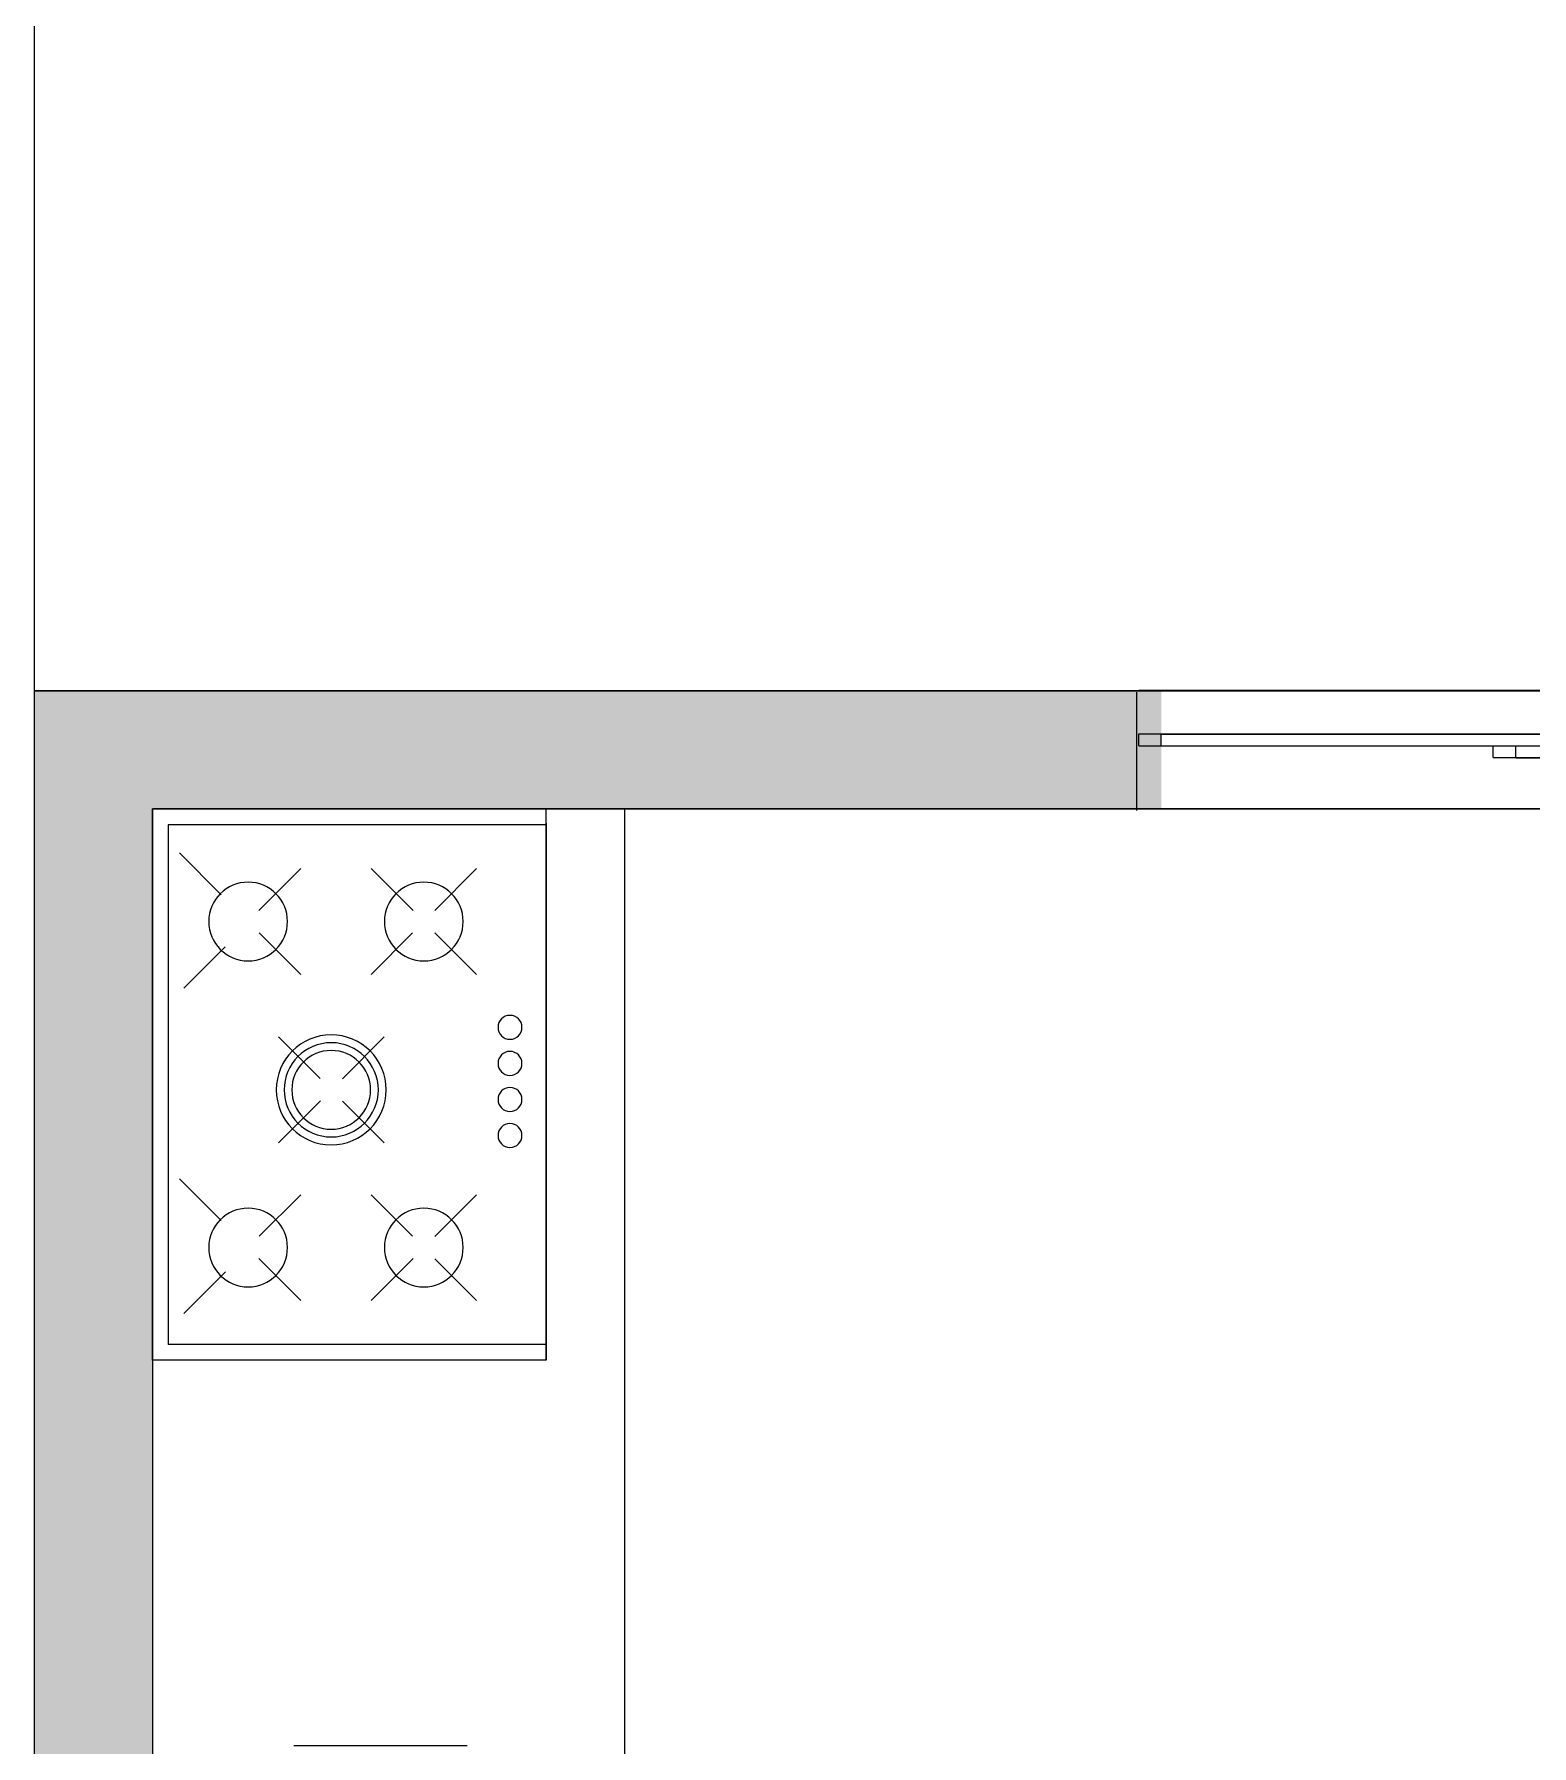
# Model space of a CAD drawing. Header units: inches. Extents: x 2 to 116, y 2 to 108.
# Drawn here: x 47.52 to 49.421, y 45.029 to 47.202 of the extents above; entities that cross this region are included whole.
import ezdxf

# ---------------------------------------------------------------- set-up
doc = ezdxf.new("R2010")
doc.units = ezdxf.units.IN
doc.header["$MEASUREMENT"] = 0
for name, color, linetype, lineweight in [('04 ESQUADRIAS', 252, 'Continuous', 9), ('09 LIMITE PISO', 254, 'Continuous', 13), ('13 MOBÍLIA', 252, 'Continuous', 9), ('14 LOUÇAS - METAIS - BANCADAS', 252, 'Continuous', 9)]:
    doc.layers.add(name, color=color, linetype=linetype, lineweight=lineweight)
doc.layers.add('PLANTA TUGS_TUES', color=7, linetype='Continuous')

# ---------------------------------------------------------------- blocks, each defined once
blk = doc.blocks.new('CUBA COZ. 02')
at = {"layer": '14 LOUÇAS - METAIS - BANCADAS', "ltscale": 3.5}
blk.add_line((-0.2353, 0.3804), (-0.2353, 0.1604), dxfattribs=at)
blk = doc.blocks.new('COOKTOP 5 BOCAS')
at = {"layer": '13 MOBÍLIA', "ltscale": 3.5}
for p, q in [((0, -0.5), (0, 0)), ((0.7, 0), (0, 0)), ((0.7, -0.5), (0.7, 0)), ((0.02, -0.5), (0.02, -0.02)), ((0.02, -0.02), (0.68, -0.02)), ((0.68, -0.5), (0.68, -0.02)), ((0.1089, -0.0875), (0.0558, -0.0345)), ((0.1752, -0.0924), (0.2278, -0.0398)), ((0.5228, -0.0875), (0.4698, -0.0345)), ((0.5876, -0.093), (0.6408, -0.0398)), ((0.1291, -0.1352), (0.0758, -0.1884)), ((0.1575, -0.1358), (0.2102, -0.1884)), ((0.5425, -0.1358), (0.4898, -0.1884)), ((0.5709, -0.1352), (0.6242, -0.1884)), ((0.3422, -0.213), (0.2895, -0.1603)), ((0.3707, -0.2135), (0.4239, -0.1603)), ((0.3426, -0.2413), (0.2895, -0.2943)), ((0.3709, -0.2413), (0.4239, -0.2943)), ((0.1291, -0.331), (0.0758, -0.2778)), ((0.1575, -0.3304), (0.2102, -0.2778)), ((0.5425, -0.3304), (0.4898, -0.2778)), ((0.5709, -0.331), (0.6242, -0.2778)), ((0.1289, -0.3587), (0.0758, -0.4117)), ((0.1572, -0.3587), (0.2102, -0.4117)), ((0.5428, -0.3587), (0.4898, -0.4117)), ((0.5711, -0.3587), (0.6242, -0.4117)), ((0.7, -0.5), (0, -0.5)), ((0.018, -0.5), (0.7, -0.5))]:
    blk.add_line(p, q, dxfattribs=at)
for centre, radius in [((0.143, -0.1216), 0.05), ((0.557, -0.1216), 0.05), ((0.3567, -0.2271), 0.0698), ((0.3567, -0.2271), 0.0598), ((0.3567, -0.2271), 0.05), ((0.143, -0.3446), 0.05), ((0.557, -0.3446), 0.05), ((0.2773, -0.454), 0.0152), ((0.3231, -0.454), 0.0152), ((0.3689, -0.454), 0.0152), ((0.4147, -0.454), 0.0152)]:
    blk.add_circle(centre, radius, dxfattribs=at)
blk = doc.blocks.new('PORTA CORRER BLINDEX 200')
at = {"layer": '04 ESQUADRIAS'}
for p, q in [((2, 0.07), (0, 0.07)), ((1.55, 0.085), (0.45, 0.085)), ((1.55, 0.085), (1.55, 0.07)), ((2, 0.07), (2, 0.055)), ((2, 0.055), (1.45, 0.055))]:
    blk.add_line(p, q, dxfattribs=at)
at = {"layer": '09 LIMITE PISO'}
blk.add_line((0, 0), (2, 0), dxfattribs=at)

msp = doc.modelspace()

# ---------------------------------------------------------------- hatches: boundary and pattern name
at = {"layer": 'PLANTA TUGS_TUES'}
h = msp.add_hatch(color=256, dxfattribs=at)
h.dxf.hatch_style = 1
h.paths.add_polyline_path([(47.6701, 46.2182), (48.9509, 46.2182), (48.9509, 46.3682), (47.5201, 46.3682), (47.5201, 38.9182), (47.6701, 38.9182)])
h.paths.add_polyline_path([(52.2201, 46.2182), (52.0701, 46.2182), (52.0701, 45.9532), (52.2201, 45.9532), (52.2201, 45.9782)])
h.paths.add_polyline_path([(52.2201, 46.3682), (50.9509, 46.3682), (50.9509, 46.2182), (52.0701, 46.2182), (52.2201, 46.2182)])

# ---------------------------------------------------------------- linework, layer by layer
msp.add_lwpolyline([(57.5201, 52.7682), (47.5201, 52.7682), (47.5201, 30.2682), (57.5201, 30.2682)], close=True)
for points in [[(56.0201, 38.7682), (56.0201, 49.7182), (52.0701, 49.7182), (52.0701, 46.3682), (47.5201, 46.3682)], [(52.0701, 45.9032), (52.0701, 46.2182), (47.6701, 46.2182), (47.6701, 38.9182), (52.0701, 38.9182), (52.0701, 45.0423)]]:
    msp.add_lwpolyline(points)
for p, q in [((47.5201, 52.7682), (47.5201, 32.7682)), ((47.5201, 52.7682), (47.5201, 32.7682)), ((47.5201, 46.3682), (52.0701, 46.3682)), ((47.5201, 46.3682), (52.0701, 46.3682)), ((48.9194, 46.3666), (48.9194, 46.2164)), ((47.6701, 46.2182), (47.6701, 38.9182)), ((47.6701, 46.2182), (52.0601, 46.2182)), ((48.2701, 46.2182), (47.6701, 46.2182)), ((47.6701, 46.2182), (47.6701, 38.9182)), ((47.6701, 46.2182), (52.0701, 46.2182)), ((48.2701, 43.9714), (48.2701, 46.2182))]:
    msp.add_line(p, q, dxfattribs=at)

# ---------------------------------------------------------------- block references
for name, p, rotation in [('PORTA CORRER BLINDEX 200', (50.9224, 46.3684), 180), ('PORTA CORRER BLINDEX 200', (50.9509, 46.3682), 180), ('CUBA COZ. 02', (47.6895, 44.7933), 269.9999999999994)]:
    msp.add_blockref(name, p, dxfattribs=dict(at, rotation=rotation))
at = {"layer": 'PLANTA TUGS_TUES', "xscale": -1, "rotation": 89.99999999989576}
msp.add_blockref('COOKTOP 5 BOCAS', (47.6701, 46.2182), dxfattribs=at)

doc.saveas('drawing.dxf')
